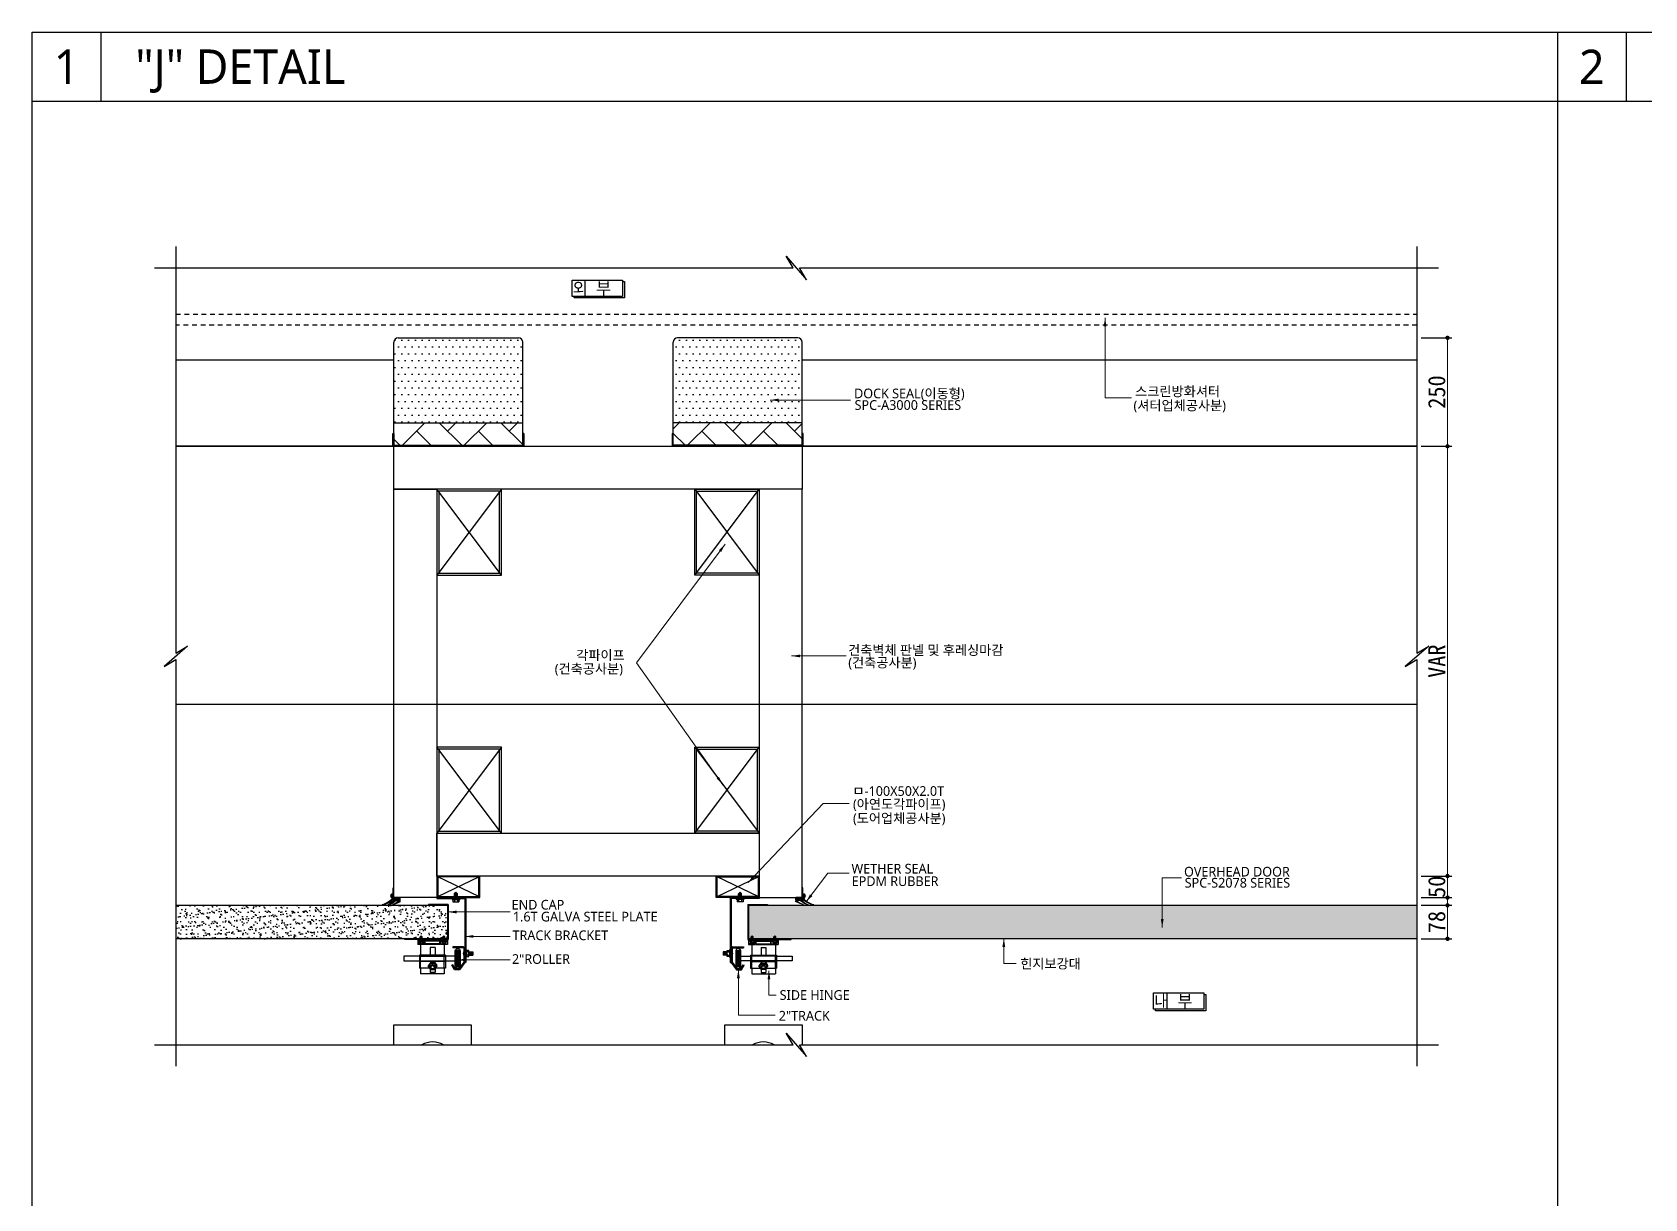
# Model space of a CAD drawing. Header units: millimetres. Extents: x 909 to 159266, y 137 to 21462.
# Drawn here: x 143000 to 146753, y 3026 to 5740 of the extents above; entities that cross this region are included whole.
import ezdxf
from ezdxf.enums import TextEntityAlignment as Align

# ---------------------------------------------------------------- set-up
doc = ezdxf.new("R2010")
doc.units = ezdxf.units.MM
doc.header["$LTSCALE"] = 50
doc.header["$MEASUREMENT"] = 0
for name, pattern in [('CEN', [62, 60, -1, 0, -1]), ('HIDDEN', [2, 1, -1]), ('지하2층 평면도 정화조변경안$0$HID', [2, 1.1, -0.9])]:
    doc.linetypes.add(name, pattern=pattern)
doc.layers.get('Defpoints').update_dxf_attribs({"color": 181})
for name, color, linetype in [('1212', 7, 'Continuous'), ('252', 252, 'Continuous'), ('3', 3, 'Continuous'), ('c-토목', 7, 'Continuous'), ('DIM', 7, 'Continuous'), ('HFC-23-파이프', 3, 'Continuous'), ('OHD Frame', 2, 'Continuous'), ('OHD Panel', 5, 'Continuous'), ('TEX', 4, 'Continuous'), ('TEXT4', 4, 'Continuous'), ('xr-plan$0$A-PLAN-HEIGHT', 253, 'Continuous'), ('지하2층 평면도 정화조변경안$0$A-FLOR-GW', 6, 'Continuous'), ('지하2층 평면도 정화조변경안$0$A-FLOR-STUD', 9, 'Continuous'), ('지하2층 평면도 정화조변경안$0$A-ST-AXIS-CEN', 252, 'CEN'), ('지하2층 평면도 정화조변경안$0$A-볼라드', 8, 'Continuous'), ('지하2층 평면도 정화조변경안$0$방화셔터', 11, 'Continuous')]:
    doc.layers.add(name, color=color, linetype=linetype)
doc.layers.add('건축120130$0$TEX', color=3, linetype='Continuous', lineweight=15)
doc.styles.add('2020음성 1차', font='나눔고딕Bold.ttf')
doc.styles.get("Standard").update_dxf_attribs({"font": 'NanumGothicBold.ttf'})
doc.styles.add('돋움체', font='')
doc.styles.add('울릉도M', font='NanumGothic.ttf')
doc.styles.get('돋움체').set_extended_font_data('DotumChe')
doc.dimstyles.new('ISO-25', dxfattribs={"dimtxt": 2.5, "dimasz": 2.5, "dimexe": 1.25, "dimexo": 0.625, "dimtad": 1, "dimtxsty": 'Standard', "dimcen": 2.5, "dimadec": 0, "dimazin": 0, "dimtfac": 1, "dimtmove": 0, "dimatfit": 3, "dimfxl": 1, "dimarcsym": 0})
doc.dimstyles.new('류재성$0', dxfattribs={"dimscale": 50, "dimtxt": 3, "dimasz": 1.5, "dimexe": 0, "dimexo": 2, "dimgap": 1, "dimtad": 1, "dimdec": 0, "dimdsep": 46, "dimlunit": 6, "dimtxsty": '2020음성 1차', "dimblk1": 'DOT', "dimblk2": 'DOT', "dimsah": 1, "dimcen": 0.09, "dimclrt": 4, "dimadec": 0, "dimazin": 0, "dimtfac": 1, "dimtdec": 4, "dimtofl": 0, "dimtmove": 0, "dimatfit": 3, "dimldrblk": 'DOT', "dimfxl": 1, "dimtolj": 1, "dimtzin": 0, "dimarcsym": 0})
pattern_1 = [(37.5, (484106.76, 367321.144), (-0.6299336, 19.2682377), [0, -15.2, 0, -17, 0, -16.25]), (7.5, (484106.76, 367321.144), (17.697767, 28.2214607), [0, -8.2, 0, -13.7, 0, -5.25]), (327.5, (484094.46, 367321.144), (31.1414186, 0.05659054), [0, -5, 0, -18, 0, -23.5]), (317.5, (484094.46, 367321.144), (30.061266, 8.7767556), [0, -2.5, 0, -11.8, 0, -13.5])]

# ---------------------------------------------------------------- blocks, each defined once
blk = doc.blocks.new('지하2층 평면도 정화조변경안$0$각-150X200')
at = {"layer": '지하2층 평면도 정화조변경안$0$A-FLOR-STUD'}
for p, q in [((75, 100), (-75, -100)), ((75, -100), (-75, 100))]:
    blk.add_line(p, q, dxfattribs=at)
for points in [[(75, 100), (-75, 100), (-75, -100), (75, -100)], [(70.5, 95.5), (-70.5, 95.5), (-70.5, -95.5), (70.5, -95.5)]]:
    blk.add_lwpolyline(points, close=True, dxfattribs=at)
blk = doc.blocks.new('2TRACK')
at = {"color": 2}
for p, q in [((-35.9, 54.2), (-35.9, 21)), ((-33.6, 54.2), (-33.6, 21.7)), ((-33.1, 57), (-7.9, 57)), ((-33.1, 54.7), (-7.9, 54.7)), ((-7.9, 57), (-7.9, 54.7)), ((-35.9, 21), (-23.7, 3.5)), ((-33.6, 21.7), (-22.5, 5.8)), ((-23.7, 3.5), (-12.1, 3.5)), ((-22.5, 5.8), (-13.5, 5.8)), ((-13.5, 5.8), (-8.3, 15.5)), ((-12.1, 3.5), (-6.3, 14.4)), ((-8.3, 15.5), (-6.3, 14.4))]:
    blk.add_line(p, q, dxfattribs=at)
for radius in [2.8, 0.5]:
    blk.add_arc((-33.1, 54.2), radius, 90, 180, dxfattribs=at)
blk = doc.blocks.new('78t angle')
at = {"color": 2}
for p, q in [((-45.3, 37.5), (-45.3, 35.2)), ((-45.3, 37.5), (18.9, 37.5)), ((-45.3, 35.2), (18.9, 35.2)), ((19.4, 34.7), (19.4, -113.5)), ((21.7, 34.7), (21.7, -113.5)), ((21.7, -113.5), (19.4, -113.5))]:
    blk.add_line(p, q, dxfattribs=at)
for radius in [2.8, 0.5]:
    blk.add_arc((18.9, 34.7), radius, 0, 90, dxfattribs=at)
blk = doc.blocks.new('프레임100X50X2.3T')
at = {"color": 1}
for p, q in [((105125.2, -46858.7), (105170.6, -46763.3)), ((105125.2, -46763.3), (105170.6, -46858.7))]:
    blk.add_line(p, q, dxfattribs=at)
at = {"layer": 'OHD Frame'}
for points in [[(105172.9, -46761), (105172.9, -46861), (105122.9, -46861), (105122.9, -46761)], [(105170.6, -46763.3), (105170.6, -46858.7), (105125.2, -46858.7), (105125.2, -46763.3)]]:
    blk.add_lwpolyline(points, close=True, dxfattribs=at)
blk = doc.blocks.new('_Dot')
at = {"layer": 'DIM', "color": 0, "lineweight": -2}
blk.add_line((-0.5, 0), (-1, 0), dxfattribs=at)
at = {"layer": 'DIM', "color": 0, "const_width": 0.5}
blk.add_lwpolyline([(-0.25, 0, 1), (0.25, 0, 1)], format="xyb", close=True, dxfattribs=at)
blk = doc.blocks.new('*D5568')
at = {"layer": '252', "color": 0, "lineweight": -2}
for p, q in [((146233.1, 3708.8), (146304.3, 3708.8)), ((146233.1, 3630.8), (146304.3, 3630.8))]:
    blk.add_line(p, q, dxfattribs=at)
at = {"layer": '252', "color": 0, "lineweight": 0}
blk.add_line((146294.3, 3640.8), (146294.3, 3698.8), dxfattribs=at)
at = {"layer": 'Defpoints', "color": 0}
for p in [(146223.1, 3708.8), (146294.3, 3708.8), (146223.1, 3630.8)]:
    blk.add_point(p, dxfattribs=at)
at = {"layer": '252', "color": 0, "linetype": 'ByBlock', "lineweight": 0, "xscale": 10, "yscale": 10, "zscale": 10}
for p, rotation in [((146294.3, 3708.8), 90), ((146294.3, 3630.8), 270)]:
    blk.add_blockref('_Dot', p, dxfattribs=dict(at, rotation=rotation))
at = {"layer": '252', "color": 4, "insert": (146269.3, 3669.8), "char_height": 40, "attachment_point": 5, "rotation": 90, "style": '돋움체'}
blk.add_mtext('\\A1;78', dxfattribs=at)
blk = doc.blocks.new('*D5569')
at = {"layer": '252', "color": 0, "lineweight": 0}
for p, q in [((146294.3, 3786.8), (146294.3, 3796.8)), ((146294.3, 3726.8), (146294.3, 3776.8)), ((146294.3, 3716.8), (146294.3, 3706.8))]:
    blk.add_line(p, q, dxfattribs=at)
at = {"layer": '252', "color": 0, "lineweight": -2}
for p, q in [((146233.1, 3776.8), (146304.3, 3776.8)), ((146233.1, 3726.8), (146304.3, 3726.8))]:
    blk.add_line(p, q, dxfattribs=at)
at = {"layer": 'Defpoints', "color": 0}
for p in [(146223.1, 3776.8), (146294.3, 3776.8), (146223.1, 3726.8)]:
    blk.add_point(p, dxfattribs=at)
at = {"layer": '252', "color": 0, "linetype": 'ByBlock', "lineweight": 0, "xscale": 10, "yscale": 10, "zscale": 10}
for p, rotation in [((146294.3, 3776.8), 270), ((146294.3, 3726.8), 90)]:
    blk.add_blockref('_Dot', p, dxfattribs=dict(at, rotation=rotation))
at = {"layer": '252', "color": 4, "insert": (146269.3, 3751.8), "char_height": 40, "attachment_point": 5, "rotation": 90, "style": '돋움체'}
blk.add_mtext('\\A1;50', dxfattribs=at)
blk = doc.blocks.new('*D5570')
at = {"layer": '252', "color": 0, "lineweight": -2}
for p, q in [((146233.1, 4776.8), (146304.3, 4776.8)), ((146233.1, 3776.8), (146304.3, 3776.8))]:
    blk.add_line(p, q, dxfattribs=at)
at = {"layer": '252', "color": 0, "lineweight": 0}
blk.add_line((146294.3, 3786.8), (146294.3, 4766.8), dxfattribs=at)
at = {"layer": 'Defpoints', "color": 0}
for p in [(146223.1, 4776.8), (146294.3, 4776.8), (146223.1, 3776.8)]:
    blk.add_point(p, dxfattribs=at)
at = {"layer": '252', "color": 0, "linetype": 'ByBlock', "lineweight": 0, "xscale": 10, "yscale": 10, "zscale": 10}
for p, rotation in [((146294.3, 4776.8), 90), ((146294.3, 3776.8), 270)]:
    blk.add_blockref('_Dot', p, dxfattribs=dict(at, rotation=rotation))
at = {"layer": '252', "color": 4, "insert": (146269.3, 4276.8), "char_height": 40, "attachment_point": 5, "rotation": 90, "style": '돋움체'}
blk.add_mtext('\\A1;VAR', dxfattribs=at)
blk = doc.blocks.new('*D5571')
at = {"layer": '252', "color": 0, "lineweight": -2}
for p, q in [((146233.1, 5029.1), (146304.3, 5029.1)), ((146233.1, 4776.8), (146304.3, 4776.8))]:
    blk.add_line(p, q, dxfattribs=at)
at = {"layer": '252', "color": 0, "lineweight": 0}
blk.add_line((146294.3, 4786.8), (146294.3, 5019.1), dxfattribs=at)
at = {"layer": 'Defpoints', "color": 0}
for p in [(146223.1, 5029.1), (146294.3, 5029.1), (146223.1, 4776.8)]:
    blk.add_point(p, dxfattribs=at)
at = {"layer": '252', "color": 0, "linetype": 'ByBlock', "lineweight": 0, "xscale": 10, "yscale": 10, "zscale": 10}
for p, rotation in [((146294.3, 5029.1), 90), ((146294.3, 4776.8), 270)]:
    blk.add_blockref('_Dot', p, dxfattribs=dict(at, rotation=rotation))
at = {"layer": '252', "color": 4, "insert": (146269.3, 4903), "char_height": 40, "attachment_point": 5, "rotation": 90, "style": '돋움체'}
blk.add_mtext('\\A1;250', dxfattribs=at)

msp = doc.modelspace()

# ---------------------------------------------------------------- hatches: boundary and pattern name
at = {"transparency": 33554687}
h = msp.add_hatch(dxfattribs=at)
h.set_pattern_fill('DOTS', color=3, scale=10, angle=360)
h.set_pattern_definition([(2e-15, (98275.073, -52015.026), (7.9375, 15.875), [0, -15.875])])
h.paths.add_polyline_path([(143841.9, 4831.4), (143841.9, 5019.1, -0.414214), (143851.9, 5029.1), (144131.9, 5029.1, -0.414214), (144141.9, 5019.1), (144141.9, 4831.4)])
h = msp.add_hatch(dxfattribs=at)
h.set_pattern_fill('DOTS', color=3, scale=10, angle=360)
h.set_pattern_definition([(2e-15, (101525.073, -52015.026), (7.9375, 15.875), [0, -15.875])])
h.paths.add_polyline_path([(144791.9, 4831.4), (144791.9, 5019.1, 0.414214), (144781.9, 5029.1), (144501.9, 5029.1, 0.414214), (144491.9, 5019.1), (144491.9, 4831.4)])
h = msp.add_hatch(dxfattribs=at)
h.set_pattern_fill('AR-HBONE', color=3, scale=0.5, angle=360)
h.set_pattern_definition([(45, (98275.073, -52015.026), (2e-14, 71.84205), [152.4, -50.8]), (135, (98310.994, -51979.105), (2e-14, 71.84205), [152.4, -50.8])])
h.paths.add_polyline_path([(144141.9, 4831.4), (144141.9, 4779.1), (143841.9, 4779.1), (143841.9, 4806.8), (143841.9, 4831.4)])
h = msp.add_hatch(dxfattribs=at)
h.set_pattern_fill('AR-HBONE', color=3, scale=0.5, angle=360)
h.set_pattern_definition([(45, (101525.073, -52015.026), (2e-14, 71.84205), [152.4, -50.8]), (135, (101560.994, -51979.105), (2e-14, 71.84205), [152.4, -50.8])])
h.paths.add_polyline_path([(144491.9, 4831.4), (144491.9, 4779.1), (144791.9, 4779.1), (144791.9, 4806.8), (144791.9, 4831.4)])
h = msp.add_hatch(color=252)
h.dxf.hatch_style = 1
h.paths.add_polyline_path([(143334.2, 3633.8), (143334.2, 3630.8), (143966.9, 3630.8), (143966.9, 3633.8)])
h = msp.add_hatch(color=252)
h.dxf.hatch_style = 1
h.paths.add_polyline_path([(146223.1, 3630.8), (146223.1, 3633.8), (144666.9, 3633.8), (144666.9, 3630.8)])
at = {"layer": 'c-토목'}
h = msp.add_hatch(dxfattribs=at)
h.set_pattern_fill('AR-SAND', color=256, scale=10)
h.set_pattern_definition(pattern_1)
h.paths.add_polyline_path([(143334.2, 3708.8), (143334.2, 3630.8), (143902.8, 3630.8), (143902.8, 3635.4), (143905.3, 3637.9), (143907.7, 3635.4), (143907.7, 3630.8), (143955.5, 3630.8), (143955.5, 3635.4), (143958, 3637.9), (143960.4, 3635.4), (143960.4, 3630.8), (143966.9, 3630.8), (143966.9, 3708.8)])
h = msp.add_hatch(dxfattribs=at)
h.set_pattern_fill('AR-SAND', color=256, scale=10)
h.set_pattern_definition(pattern_1)
h.paths.add_polyline_path([(146223.1, 3630.8), (146223.1, 3708.8), (144666.9, 3708.8), (144666.9, 3630.8), (144673.4, 3630.8), (144673.4, 3635.4), (144675.8, 3637.9), (144678.3, 3635.4), (144678.3, 3630.8), (144726.1, 3630.8), (144726.1, 3635.4), (144728.5, 3637.9), (144731, 3635.4), (144731, 3630.8)])
at = {"layer": 'HFC-23-파이프'}
h = msp.add_hatch(color=7, dxfattribs=at)
h.dxf.hatch_style = 1
h.paths.add_polyline_path([(143845.8, 3722.4), (143841.9, 3722.4), (143841.9, 3724.3), (143854.9, 3724.3), (143854.9, 3722.4), (143851, 3722.4), (143851, 3720.8), (143854.2, 3720.8), (143855.5, 3720.6), (143857.5, 3717.8), (143846.6, 3712.8), (143839.1, 3711), (143846.2, 3713.7), (143854.1, 3718.1), (143851.8, 3719), (143847.6, 3719.8), (143844, 3718), (143835.9, 3713), (143829.2, 3709.8), (143827.9, 3709.6), (143827.8, 3709.6), (143833.9, 3713), (143841.2, 3718.7), (143841.2, 3720.8), (143845.8, 3720.8)])
h.paths.add_polyline_path([(143838.2, 3725.9, 0.154527), (143838.1, 3726.5), (143837.3, 3729, 0.170014), (143836.9, 3729.5, -1.840759), (143839.9, 3730.9), (143840, 3727.3), (143838.7, 3720.6), (143830.1, 3715), (143819.6, 3710.5), (143814.5, 3709.6), (143817.5, 3710.6), (143828.2, 3716), (143837.1, 3722.4)])
h = msp.add_hatch(color=7, dxfattribs=at)
h.dxf.hatch_style = 1
h.paths.add_polyline_path([(144788, 3722.4), (144791.9, 3722.4), (144791.9, 3724.3), (144778.9, 3724.3), (144778.9, 3722.4), (144782.8, 3722.4), (144782.8, 3720.8), (144779.6, 3720.8), (144778.3, 3720.6), (144776.3, 3717.8), (144787.2, 3712.8), (144794.7, 3711), (144787.6, 3713.7), (144779.7, 3718.1), (144782, 3719), (144786.2, 3719.8), (144789.8, 3718), (144797.9, 3713), (144804.6, 3709.8), (144805.9, 3709.6), (144806, 3709.6), (144799.9, 3713), (144792.6, 3718.7), (144792.6, 3720.8), (144788, 3720.8)])
h.paths.add_polyline_path([(144795.7, 3725.9, -0.154527), (144795.7, 3726.5), (144796.5, 3729, -0.170014), (144796.9, 3729.5, 1.840759), (144793.9, 3730.9), (144793.8, 3727.3), (144795.1, 3720.6), (144803.7, 3715), (144814.2, 3710.5), (144819.3, 3709.6), (144816.3, 3710.6), (144805.6, 3716), (144796.7, 3722.4)])

# ---------------------------------------------------------------- linework, layer by layer
for p, q in [((143160, 5740), (143160, 5580)), ((146550, 5740), (146550, 200)), ((146710, 5740), (146710, 5580)), ((143000, 5580), (150100, 5580)), ((143835.9, 3726.6), (143835.9, 3727.3)), ((143838.2, 3725.9), (143837.1, 3722.4)), ((143837.3, 3729), (143838.1, 3726.5)), ((143837.4, 3726.6), (143837.4, 3728.2)), ((143840.4, 3736.1), (143840.4, 3749.1)), ((143840.4, 3721.3), (143840.4, 3731.3)), ((143840.9, 3720.8), (143844.7, 3720.8)), ((143841.9, 3727.3), (143841.9, 3749.1)), ((143841.9, 3722.3), (143841.9, 3725.3)), ((143841.9, 3725.3), (143854.9, 3725.3)), ((143841.9, 3722.4), (143841.9, 3724.3)), ((143841.9, 3724.3), (143854.9, 3724.3)), ((143845.8, 3722.4), (143841.9, 3722.4)), ((143841.9, 3722.3), (143844.7, 3722.3)), ((143842.4, 3726.8), (143855.9, 3726.8)), ((143845.8, 3720.8), (143845.8, 3722.4)), ((143854.9, 3722.4), (143851, 3722.4)), ((143851, 3722.4), (143851, 3720.8)), ((143851, 3720.8), (143854.2, 3720.8)), ((143852.2, 3722.3), (143854.9, 3722.3)), ((143852.2, 3720.8), (143855.9, 3720.8)), ((143854.9, 3722.3), (143854.9, 3725.3)), ((143854.9, 3724.3), (143854.9, 3722.4)), ((143856.4, 3721.3), (143856.4, 3726.3)), ((144777.4, 3721.3), (144777.4, 3726.3)), ((144791.4, 3726.8), (144777.9, 3726.8)), ((144781.7, 3720.8), (144777.9, 3720.8)), ((144778.9, 3722.3), (144778.9, 3725.3)), ((144791.9, 3725.3), (144778.9, 3725.3)), ((144791.9, 3724.3), (144778.9, 3724.3)), ((144778.9, 3724.3), (144778.9, 3722.4)), ((144778.9, 3722.4), (144782.8, 3722.4)), ((144781.7, 3722.3), (144778.9, 3722.3)), ((144782.8, 3720.8), (144779.6, 3720.8)), ((144782.8, 3722.4), (144782.8, 3720.8)), ((144788, 3720.8), (144788, 3722.4)), ((144788, 3722.4), (144791.9, 3722.4)), ((144791.9, 3722.3), (144789.2, 3722.3)), ((144792.9, 3720.8), (144789.2, 3720.8)), ((144791.9, 3727.3), (144791.9, 3749.1)), ((144791.9, 3722.3), (144791.9, 3725.3)), ((144791.9, 3722.4), (144791.9, 3724.3)), ((144793.4, 3736.1), (144793.4, 3749.1)), ((144793.4, 3721.3), (144793.4, 3731.3)), ((144796.5, 3729), (144795.7, 3726.5)), ((144795.7, 3725.9), (144796.7, 3722.4)), ((144796.4, 3726.6), (144796.4, 3728.2)), ((144797.9, 3726.6), (144797.9, 3727.3))]:
    msp.add_line(p, q)
at = {"color": 2}
for p, q in [((143922, 3710.4), (143922, 3708.8)), ((143922, 3708.8), (143966.9, 3708.8)), ((143966.9, 3708.8), (143966.9, 3630.8)), ((143968.5, 3710.4), (143968.5, 3629.2)), ((144665.3, 3710.4), (144665.3, 3629.2)), ((144666.9, 3708.8), (144666.9, 3630.8)), ((144711.8, 3708.8), (144666.9, 3708.8)), ((144711.8, 3710.4), (144711.8, 3708.8)), ((143867.2, 3630.8), (143966.9, 3630.8)), ((144766.6, 3630.8), (144666.9, 3630.8))]:
    msp.add_line(p, q, dxfattribs=at)
at = {"color": 4}
for p, q in [((143897.2, 3629.2), (143897.2, 3617.7)), ((143966.5, 3627), (143897.2, 3627)), ((143913.7, 3617.7), (143897.2, 3617.7)), ((143904, 3617.7), (143904, 3592.5)), ((143913.7, 3617.7), (143913.7, 3627)), ((143914.8, 3625.4), (143913.7, 3625.4)), ((143914.8, 3619.3), (143913.7, 3619.3)), ((143914.8, 3617.7), (143914.8, 3627)), ((143948.8, 3617.7), (143914.8, 3617.7)), ((143937.5, 3610.5), (143926.5, 3610.5)), ((143948.8, 3617.7), (143948.8, 3627)), ((143950, 3625.4), (143948.8, 3625.4)), ((143950, 3619.3), (143948.8, 3619.3)), ((143950, 3617.7), (143950, 3627)), ((143966.5, 3617.7), (143950, 3617.7)), ((143959, 3617.7), (143959, 3592.5)), ((143966.5, 3629.2), (143966.5, 3617.7)), ((144667.3, 3629.2), (144667.3, 3617.7)), ((144667.3, 3627), (144736.6, 3627)), ((144667.3, 3617.7), (144683.8, 3617.7)), ((144674.9, 3617.7), (144674.9, 3592.5)), ((144683.8, 3617.7), (144683.8, 3627)), ((144683.8, 3625.4), (144685, 3625.4)), ((144683.8, 3619.3), (144685, 3619.3)), ((144685, 3617.7), (144685, 3627)), ((144685, 3617.7), (144719, 3617.7)), ((144696.3, 3610.5), (144707.3, 3610.5)), ((144719, 3617.7), (144719, 3627)), ((144719, 3625.4), (144720.1, 3625.4)), ((144719, 3619.3), (144720.1, 3619.3)), ((144720.1, 3617.7), (144720.1, 3627)), ((144720.1, 3617.7), (144736.6, 3617.7)), ((144729.9, 3617.7), (144729.9, 3592.5)), ((144736.6, 3629.2), (144736.6, 3617.7)), ((143901.6, 3592.5), (143901.6, 3578)), ((143962.1, 3592.5), (143962.1, 3578)), ((144671.7, 3592.5), (144671.7, 3578)), ((144732.2, 3592.5), (144732.2, 3578)), ((143904, 3562.5), (143904, 3549.2)), ((143959, 3549.2), (143904, 3549.2)), ((143959, 3562.5), (143959, 3549.2)), ((144674.9, 3562.5), (144674.9, 3549.2)), ((144674.9, 3549.2), (144729.9, 3549.2)), ((144729.9, 3562.5), (144729.9, 3549.2))]:
    msp.add_line(p, q, dxfattribs=at)
at = {"color": 1, "linetype": 'HIDDEN', "ltscale": 3}
for p, q in [((143901.6, 3590.7), (143962.1, 3590.7)), ((143901.6, 3579.7), (143962.1, 3579.7)), ((144732.2, 3590.7), (144671.7, 3590.7)), ((144732.2, 3579.7), (144671.7, 3579.7))]:
    msp.add_line(p, q, dxfattribs=at)
at = {"color": 8, "linetype": 'HIDDEN', "ltscale": 3}
for p, q in [((143904, 3562.5), (143904, 3592.5)), ((143959, 3562.5), (143959, 3592.5)), ((144674.9, 3562.5), (144674.9, 3592.5)), ((144729.9, 3562.5), (144729.9, 3592.5))]:
    msp.add_line(p, q, dxfattribs=at)
at = {"color": 2}
for points in [[(143284.2, 5191.8), (144771, 5191.8), (144754.8, 5219.3), (144802.5, 5164.3), (144786.3, 5191.8), (146273.1, 5191.8)], [(143334.2, 5241.8), (143334.2, 4295.6), (143361.7, 4311.8), (143306.7, 4264.1), (143334.2, 4280.3), (143334.2, 3334.1)], [(146223.1, 5241.8), (146223.1, 4295.6), (146250.6, 4311.8), (146195.6, 4264.1), (146223.1, 4280.3), (146223.1, 3334.1)], [(143284.2, 3384.1), (144771, 3384.1), (144754.8, 3411.6), (144802.5, 3356.6), (144786.3, 3384.1), (146273.1, 3384.1)]]:
    msp.add_lwpolyline(points, dxfattribs=at)
for points in [[(144256.5, 5163.3), (144374, 5163.3), (144374, 5125.4), (144256.5, 5125.4)], [(145609.9, 3505), (145727.4, 3505), (145727.4, 3467), (145609.9, 3467)]]:
    msp.add_lwpolyline(points, close=True)
for points in [[(144374, 5159.8), (144378.7, 5159.8), (144378.7, 5121.9), (144261.2, 5121.9), (144261.2, 5125.4)], [(143837.1, 3722.4), (143828.2, 3716), (143817.5, 3710.6), (143814.5, 3709.6), (143819.6, 3710.5), (143830.1, 3715), (143838.7, 3720.6), (143840, 3727.3), (143839.9, 3730.9)], [(143845.8, 3720.8), (143841.2, 3720.8), (143841.2, 3718.7), (143833.9, 3713), (143827.8, 3709.6), (143829.2, 3709.8), (143835.9, 3713), (143844, 3718), (143847.6, 3719.8), (143851.8, 3719), (143854.1, 3718.1), (143846.2, 3713.7), (143839.1, 3711), (143846.6, 3712.8), (143857.5, 3717.8), (143855.5, 3720.6), (143854.2, 3720.8)], [(144788, 3720.8), (144792.6, 3720.8), (144792.6, 3718.7), (144799.9, 3713), (144806, 3709.6), (144804.6, 3709.8), (144797.9, 3713), (144789.8, 3718), (144786.2, 3719.8), (144782, 3719), (144779.7, 3718.1), (144787.6, 3713.7), (144794.7, 3711), (144787.2, 3712.8), (144776.3, 3717.8), (144778.3, 3720.6), (144779.6, 3720.8)], [(144796.7, 3722.4), (144805.6, 3716), (144816.3, 3710.6), (144819.3, 3709.6), (144814.2, 3710.5), (144803.7, 3715), (144795.1, 3720.6), (144793.8, 3727.3), (144793.9, 3730.9)], [(145727.4, 3501.5), (145732.1, 3501.5), (145732.1, 3463.5), (145614.6, 3463.5), (145614.6, 3467)]]:
    msp.add_lwpolyline(points)
at = {"color": 3}
for points in [[(143984.8, 3567.5), (143984.8, 3603, -0.414214), (143990.3, 3608.5), (143990.3, 3608.5, -0.414214), (143995.8, 3603), (143995.8, 3567.5, -0.414214), (143990.3, 3562), (143990.3, 3562, -0.414214)], [(144649, 3567.5), (144649, 3603, 0.414214), (144643.5, 3608.5), (144643.5, 3608.5, 0.414214), (144638, 3603), (144638, 3567.5, 0.414214), (144643.5, 3562), (144643.5, 3562, 0.414214)]]:
    msp.add_lwpolyline(points, format="xyb", close=True, dxfattribs=at)
for points in [[(143901.6, 3590.7), (143864.8, 3590.7), (143864.8, 3579.7), (143901.6, 3579.7)], [(143984.8, 3590.7), (143962.1, 3590.7)], [(143962.1, 3579.7), (143984.8, 3579.7)], [(144649, 3590.7), (144671.7, 3590.7)], [(144671.7, 3579.7), (144649, 3579.7)], [(144732.2, 3590.7), (144769, 3590.7), (144769, 3579.7), (144732.2, 3579.7)]]:
    msp.add_lwpolyline(points, dxfattribs=at)
for centre, radius, start, end in [((143837.9, 3731.3), 4, 72.5424, 233.1301), ((143837.9, 3731.3), 2.5, 0, 244.6231), ((143834.9, 3727.3), 1, 0, 53.1301), ((143837.9, 3731.2), 2, 351.8493, 237.7965), ((143836.7, 3726.6), 0.75, 180, 0), ((143836.4, 3728.2), 1, 0, 64.6231), ((143836.3, 3728.7), 1, 19.2012, 57.7965), ((143837.2, 3726.2), 1, 344.0643, 19.2012), ((143839.4, 3736.1), 1, 252.5424, 0), ((143841.2, 3749.1), 0.75, 0, 180), ((143840.9, 3721.3), 0.5, 180, 270), ((143842.4, 3727.3), 0.5, 180, 270), ((143844.7, 3721.6), 0.75, 270, 90), ((143852.2, 3721.6), 0.75, 90, 270), ((143855.9, 3726.3), 0.5, 0, 90), ((143855.9, 3721.3), 0.5, 270, 0), ((144777.9, 3726.3), 0.5, 90, 180), ((144777.9, 3721.3), 0.5, 180, 270), ((144781.7, 3721.6), 0.75, 270, 90), ((144789.2, 3721.6), 0.75, 90, 270), ((144791.4, 3727.3), 0.5, 270, 0), ((144792.7, 3749.1), 0.75, 0, 180), ((144792.9, 3721.3), 0.5, 270, 0), ((144794.4, 3736.1), 1, 180, 287.4576), ((144795.9, 3731.3), 2.5, 295.3769, 180), ((144795.9, 3731.2), 2, 302.2035, 188.1507), ((144795.9, 3731.3), 4, 306.8699, 107.4576), ((144796.6, 3726.2), 1, 160.7988, 195.9357), ((144797.4, 3728.2), 1, 115.3769, 180), ((144797.2, 3726.6), 0.75, 180, 0), ((144797.5, 3728.7), 1, 122.2035, 160.7988), ((144798.9, 3727.3), 1, 126.8699, 180)]:
    msp.add_arc(centre, radius, start, end)
at = {"layer": '1212', "color": 3}
for p, q in [((143977.1, 3724.5), (143977.1, 3722.1)), ((143977.1, 3722.1), (143995.1, 3722.1)), ((143979, 3722.1), (143979, 3716.6)), ((143979, 3716.6), (143993.2, 3716.6)), ((143982.6, 3735.7), (143986.1, 3739.3)), ((143982.6, 3729.1), (143982.6, 3735.7)), ((143986.1, 3729.1), (143982.6, 3732.9)), ((143983.1, 3729.1), (143982.6, 3729.7)), ((143982.7, 3722.1), (143982.7, 3716.6)), ((143989.1, 3729.1), (143982.8, 3735.9)), ((143989.6, 3731.7), (143984.3, 3737.5)), ((143989.7, 3735.7), (143986.1, 3739.3)), ((143989.5, 3722.1), (143989.5, 3716.6)), ((143989.7, 3729.1), (143989.7, 3735.7)), ((143993.2, 3722.1), (143993.2, 3716.6)), ((143995.1, 3724.5), (143995.1, 3722.1)), ((144638.7, 3724.5), (144638.7, 3722.1)), ((144656.7, 3722.1), (144638.7, 3722.1)), ((144640.6, 3722.1), (144640.6, 3716.6)), ((144654.8, 3716.6), (144640.6, 3716.6)), ((144644.1, 3735.7), (144647.7, 3739.3)), ((144644.1, 3729.1), (144644.1, 3735.7)), ((144644.2, 3731.7), (144649.5, 3737.5)), ((144644.3, 3722.1), (144644.3, 3716.6)), ((144644.8, 3729.1), (144651, 3735.9)), ((144651.2, 3735.7), (144647.7, 3739.3)), ((144647.7, 3729.1), (144651.2, 3732.9)), ((144650.7, 3729.1), (144651.2, 3729.7)), ((144651.1, 3722.1), (144651.1, 3716.6)), ((144651.2, 3729.1), (144651.2, 3735.7)), ((144654.8, 3722.1), (144654.8, 3716.6)), ((144656.7, 3724.5), (144656.7, 3722.1)), ((143899, 3627), (143899, 3625.4)), ((143899, 3625.4), (143911.5, 3625.4)), ((143900.3, 3625.4), (143900.3, 3621.5)), ((143900.3, 3621.5), (143910.2, 3621.5)), ((143902.8, 3635.4), (143905.3, 3637.9)), ((143902.8, 3630.8), (143902.8, 3635.4)), ((143905.2, 3630.8), (143902.8, 3633.5)), ((143902.9, 3625.4), (143902.9, 3621.5)), ((143907.3, 3630.8), (143903, 3635.5)), ((143907.7, 3632.6), (143904, 3636.6)), ((143907.7, 3635.4), (143905.3, 3637.9)), ((143907.6, 3625.4), (143907.6, 3621.5)), ((143907.7, 3630.8), (143907.7, 3635.4)), ((143910.2, 3625.4), (143910.2, 3621.5)), ((143911.5, 3627), (143911.5, 3625.4)), ((143951.7, 3627), (143951.7, 3625.4)), ((143951.7, 3625.4), (143964.2, 3625.4)), ((143953, 3625.4), (143953, 3621.5)), ((143953, 3621.5), (143962.9, 3621.5)), ((143955.5, 3635.4), (143958, 3637.9)), ((143955.5, 3630.8), (143955.5, 3635.4)), ((143957.9, 3630.8), (143955.5, 3633.5)), ((143955.6, 3625.4), (143955.6, 3621.5)), ((143960, 3630.8), (143955.7, 3635.5)), ((143960.4, 3632.6), (143956.7, 3636.6)), ((143960.4, 3635.4), (143958, 3637.9)), ((143960.3, 3625.4), (143960.3, 3621.5)), ((143960.4, 3630.8), (143960.4, 3635.4)), ((143962.9, 3625.4), (143962.9, 3621.5)), ((143964.2, 3627), (143964.2, 3625.4)), ((144008.9, 3604.1), (144008.9, 3589.1)), ((144008.9, 3603.8), (144008.9, 3589.3)), ((144010.9, 3604.1), (144010.9, 3589.1)), ((144015.9, 3603.8), (144010.9, 3603.8)), ((144015.9, 3589.3), (144015.9, 3603.8)), ((144617.9, 3589.3), (144617.9, 3603.8)), ((144617.9, 3603.8), (144622.9, 3603.8)), ((144622.9, 3604.1), (144622.9, 3589.1)), ((144624.9, 3604.1), (144624.9, 3589.1)), ((144624.9, 3603.8), (144624.9, 3589.3)), ((144669.6, 3627), (144669.6, 3625.4)), ((144682.1, 3625.4), (144669.6, 3625.4)), ((144670.9, 3625.4), (144670.9, 3621.5)), ((144680.8, 3621.5), (144670.9, 3621.5)), ((144673.4, 3635.4), (144675.8, 3637.9)), ((144673.4, 3632.6), (144677.1, 3636.6)), ((144673.4, 3630.8), (144673.4, 3635.4)), ((144673.5, 3625.4), (144673.5, 3621.5)), ((144673.8, 3630.8), (144678.1, 3635.5)), ((144678.3, 3635.4), (144675.8, 3637.9)), ((144675.9, 3630.8), (144678.3, 3633.5)), ((144678.2, 3625.4), (144678.2, 3621.5)), ((144678.3, 3630.8), (144678.3, 3635.4)), ((144680.8, 3625.4), (144680.8, 3621.5)), ((144682.1, 3627), (144682.1, 3625.4)), ((144722.3, 3627), (144722.3, 3625.4)), ((144734.8, 3625.4), (144722.3, 3625.4)), ((144723.6, 3625.4), (144723.6, 3621.5)), ((144733.5, 3621.5), (144723.6, 3621.5)), ((144726.1, 3635.4), (144728.5, 3637.9)), ((144726.1, 3632.6), (144729.8, 3636.6)), ((144726.1, 3630.8), (144726.1, 3635.4)), ((144726.2, 3625.4), (144726.2, 3621.5)), ((144726.5, 3630.8), (144730.8, 3635.5)), ((144731, 3635.4), (144728.5, 3637.9)), ((144728.6, 3630.8), (144731, 3633.5)), ((144730.9, 3625.4), (144730.9, 3621.5)), ((144731, 3630.8), (144731, 3635.4)), ((144733.5, 3625.4), (144733.5, 3621.5)), ((144734.8, 3627), (144734.8, 3625.4)), ((143927.4, 3576.6), (143922, 3568.7)), ((143922, 3566.5), (143922, 3568.7)), ((143927.4, 3559.7), (143922, 3566.5)), ((143927.4, 3576.6), (143927.4, 3573.6)), ((143927.4, 3576.6), (143936.3, 3576.6)), ((143927.5, 3564.5), (143927.5, 3566.7)), ((143936.1, 3564.5), (143936.1, 3566.7)), ((143936.3, 3576.6), (143941.6, 3568.7)), ((143936.3, 3576.6), (143936.3, 3573.6)), ((143936.3, 3559.7), (143941.6, 3566.5)), ((143941.6, 3566.5), (143941.6, 3568.7)), ((144015.9, 3600.2), (144010.9, 3600.2)), ((144015.9, 3592.9), (144010.9, 3592.9)), ((144010.9, 3589.3), (144015.9, 3589.3)), ((144015.9, 3600.6), (144025.6, 3600.6)), ((144015.9, 3594.7), (144016.3, 3592.6)), ((144015.9, 3592.6), (144025.6, 3592.6)), ((144016.6, 3600.6), (144018, 3592.6)), ((144018.4, 3600.6), (144019.7, 3592.6)), ((144020.1, 3600.6), (144021.5, 3592.6)), ((144021.8, 3600.6), (144023.2, 3592.6)), ((144023.6, 3600.6), (144024.9, 3592.6)), ((144025.3, 3600.6), (144025.6, 3598.6)), ((144025.6, 3600.6), (144025.6, 3592.6)), ((144617.9, 3600.6), (144608.2, 3600.6)), ((144608.2, 3600.6), (144608.2, 3592.6)), ((144608.5, 3600.6), (144608.2, 3598.6)), ((144617.9, 3592.6), (144608.2, 3592.6)), ((144610.2, 3600.6), (144608.9, 3592.6)), ((144612, 3600.6), (144610.6, 3592.6)), ((144613.7, 3600.6), (144612.3, 3592.6)), ((144615.4, 3600.6), (144614.1, 3592.6)), ((144617.2, 3600.6), (144615.8, 3592.6)), ((144617.9, 3594.7), (144617.5, 3592.6)), ((144617.9, 3600.2), (144622.9, 3600.2)), ((144617.9, 3592.9), (144622.9, 3592.9)), ((144622.9, 3589.3), (144617.9, 3589.3)), ((144697.5, 3576.6), (144692.2, 3568.7)), ((144692.2, 3566.5), (144692.2, 3568.7)), ((144697.5, 3559.7), (144692.2, 3566.5)), ((144697.5, 3576.6), (144697.5, 3573.6)), ((144706.4, 3576.6), (144697.5, 3576.6)), ((144697.7, 3564.5), (144697.7, 3566.7)), ((144706.3, 3564.5), (144706.3, 3566.7)), ((144706.4, 3576.6), (144711.8, 3568.7)), ((144706.4, 3576.6), (144706.4, 3573.6)), ((144706.4, 3559.7), (144711.8, 3566.5)), ((144711.8, 3566.5), (144711.8, 3568.7)), ((143927.4, 3559.7), (143936.3, 3559.7)), ((144706.4, 3559.7), (144697.5, 3559.7))]:
    msp.add_line(p, q, dxfattribs=at)
at = {"layer": '1212', "color": 2}
for p, q in [((143968.5, 3710.4), (143922, 3710.4)), ((144665.3, 3710.4), (144711.8, 3710.4)), ((143867.2, 3629.2), (143867.2, 3630.8)), ((143968.5, 3629.2), (143867.2, 3629.2)), ((144665.3, 3629.2), (144766.6, 3629.2)), ((144766.6, 3629.2), (144766.6, 3630.8))]:
    msp.add_line(p, q, dxfattribs=at)
at = {"layer": '1212', "color": 4}
for p, q in [((143966.5, 3627), (143897.2, 3627)), ((143926.5, 3610.5), (143926.5, 3592.5)), ((143937.5, 3610.5), (143937.5, 3592.5)), ((144667.3, 3627), (144736.6, 3627)), ((144696.3, 3610.5), (144696.3, 3592.5)), ((144707.3, 3610.5), (144707.3, 3592.5)), ((143962.1, 3592.5), (143901.6, 3592.5)), ((143962.1, 3578), (143901.6, 3578)), ((143901.6, 3578), (143901.6, 3562.5)), ((143962.1, 3578), (143962.1, 3562.5)), ((144671.7, 3592.5), (144732.2, 3592.5)), ((144671.7, 3578), (144732.2, 3578)), ((144671.7, 3578), (144671.7, 3562.5)), ((144732.2, 3578), (144732.2, 3562.5)), ((143925.1, 3562.5), (143901.6, 3562.5)), ((143926.5, 3560.7), (143926.5, 3552.7)), ((143937.5, 3552.7), (143926.5, 3552.7)), ((143937.5, 3561.2), (143937.5, 3552.7)), ((143962.1, 3562.5), (143938.5, 3562.5)), ((144671.7, 3562.5), (144695.3, 3562.5)), ((144696.3, 3561.2), (144696.3, 3552.7)), ((144696.3, 3552.7), (144707.3, 3552.7)), ((144707.3, 3560.7), (144707.3, 3552.7)), ((144708.7, 3562.5), (144732.2, 3562.5))]:
    msp.add_line(p, q, dxfattribs=at)
at = {"layer": '1212', "linetype": 'HIDDEN', "ltscale": 10}
for p, q in [((143899, 3625.4), (143897.2, 3625.4)), ((143913.7, 3619.3), (143897.2, 3619.3)), ((143913.7, 3625.4), (143911.5, 3625.4)), ((143948.8, 3625.4), (143914.8, 3625.4)), ((143948.8, 3619.3), (143914.8, 3619.3)), ((143950, 3625.4), (143951.7, 3625.4)), ((143950, 3619.3), (143966.5, 3619.3)), ((143964.2, 3625.4), (143966.5, 3625.4)), ((144669.6, 3625.4), (144667.3, 3625.4)), ((144683.8, 3619.3), (144667.3, 3619.3)), ((144683.8, 3625.4), (144682.1, 3625.4)), ((144685, 3625.4), (144719, 3625.4)), ((144685, 3619.3), (144719, 3619.3)), ((144720.1, 3625.4), (144722.3, 3625.4)), ((144720.1, 3619.3), (144736.6, 3619.3)), ((144734.8, 3625.4), (144736.6, 3625.4))]:
    msp.add_line(p, q, dxfattribs=at)
at = {"layer": '1212'}
for p, q in [((143911.5, 3627), (143899, 3627)), ((143964.2, 3627), (143951.7, 3627)), ((144669.6, 3627), (144682.1, 3627)), ((144722.3, 3627), (144734.8, 3627))]:
    msp.add_line(p, q, dxfattribs=at)
at = {"layer": '1212', "color": 3}
for points in [[(144004.3, 3602.9), (144004.3, 3590.3)], [(144629.5, 3602.9), (144629.5, 3590.3)]]:
    msp.add_lwpolyline(points, dxfattribs=at)
for centre, radius, start, end in [((144009.9, 3604.1), 1, 90, 180), ((144009.9, 3604.1), 1, 0, 90), ((144623.9, 3604.1), 1, 90, 180), ((144623.9, 3604.1), 1, 0, 90), ((143890.8, 3596.2), 42.9, 316.5752, 328.3002), ((143931.8, 3599.5), 26.2, 260.2075, 279.7925), ((143972.8, 3596.2), 42.9, 211.6998, 223.4248), ((144023.6, 3596.6), 20.3, 161.9614, 198.0386), ((144009.9, 3589.1), 1, 180, 270), ((144009.9, 3589.1), 1, 270, 0), ((144623.9, 3589.1), 1, 180, 270), ((144623.9, 3589.1), 1, 270, 0), ((144610.2, 3596.6), 20.3, 341.9614, 18.0386), ((144661, 3596.2), 42.9, 316.5752, 328.3002), ((144702, 3599.5), 26.2, 260.2075, 279.7925), ((144743, 3596.2), 42.9, 211.6998, 223.4248)]:
    msp.add_arc(centre, radius, start, end, dxfattribs=at)
at = {"layer": '1212', "color": 3, "extrusion": (0, 0, -1)}
msp.add_ellipse((143931.8, 3566.7), major_axis=(-7.39, 0), ratio=0.851726, dxfattribs=at)
at = {"layer": '1212', "color": 3}
msp.add_ellipse((144702, 3566.7), major_axis=(7.39, 0), ratio=0.851726, dxfattribs=at)
for points, knots in [([(143927.5, 3566.7), (143927.5, 3567), (143927.6, 3567.4), (143927.9, 3568), (143928.1, 3568.4), (143928.7, 3569), (143929.2, 3569.3), (143930.1, 3569.7), (143930.7, 3569.8), (143931.8, 3570), (143932.4, 3569.9), (143933.5, 3569.7), (143934, 3569.5), (143934.9, 3569), (143935.2, 3568.7), (143935.8, 3568.1), (143935.9, 3567.8), (143936.1, 3567.2), (143936.1, 3567), (143936.1, 3566.7)], [6.283185, 6.283185, 6.283185, 6.283185, 6.643322, 6.643322, 7.003459, 7.003459, 7.363595, 7.363595, 7.723732, 7.723732, 8.083869, 8.083869, 8.444005, 8.444005, 8.804142, 8.804142, 9.164279, 9.164279, 9.424826, 9.424826, 9.424826, 9.424826]), ([(143927.5, 3564.5), (143927.5, 3564.9), (143927.6, 3565.2), (143927.9, 3565.8), (143928.1, 3566.2), (143928.7, 3566.8), (143929.2, 3567.1), (143930.1, 3567.5), (143930.7, 3567.7), (143931.8, 3567.8), (143932.4, 3567.8), (143933.5, 3567.5), (143934, 3567.4), (143934.9, 3566.9), (143935.2, 3566.5), (143935.8, 3565.9), (143935.9, 3565.6), (143936.1, 3564.9), (143936.2, 3564.6), (143936.1, 3564), (143936, 3563.6), (143935.6, 3563), (143935.3, 3562.7), (143934.6, 3562.1), (143934.1, 3561.8), (143933.1, 3561.5), (143932.6, 3561.4), (143931.4, 3561.3), (143930.8, 3561.4), (143929.8, 3561.7), (143929.3, 3561.9), (143928.5, 3562.5), (143928.2, 3562.8), (143927.8, 3563.5), (143927.6, 3563.8), (143927.5, 3564.3), (143927.5, 3564.4), (143927.5, 3564.5)], [0, 0, 0, 0, 0.360137, 0.360137, 0.720273, 0.720273, 1.08041, 1.08041, 1.440547, 1.440547, 1.800683, 1.800683, 2.16082, 2.16082, 2.520957, 2.520957, 2.881093, 2.881093, 3.24123, 3.24123, 3.601367, 3.601367, 3.961504, 3.961504, 4.32164, 4.32164, 4.681777, 4.681777, 5.041914, 5.041914, 5.40205, 5.40205, 5.762187, 5.762187, 6.122324, 6.122324, 6.283185, 6.283185, 6.283185, 6.283185]), ([(144706.3, 3564.5), (144706.3, 3564.9), (144706.2, 3565.2), (144705.9, 3565.8), (144705.7, 3566.2), (144705.1, 3566.8), (144704.6, 3567.1), (144703.7, 3567.5), (144703.1, 3567.7), (144702, 3567.8), (144701.4, 3567.8), (144700.3, 3567.5), (144699.8, 3567.4), (144698.9, 3566.9), (144698.6, 3566.5), (144698, 3565.9), (144697.9, 3565.6), (144697.7, 3564.9), (144697.6, 3564.6), (144697.7, 3564), (144697.8, 3563.6), (144698.2, 3563), (144698.5, 3562.7), (144699.2, 3562.1), (144699.7, 3561.8), (144700.7, 3561.5), (144701.2, 3561.4), (144702.4, 3561.3), (144703, 3561.4), (144704, 3561.7), (144704.5, 3561.9), (144705.3, 3562.5), (144705.6, 3562.8), (144706, 3563.5), (144706.2, 3563.8), (144706.3, 3564.3), (144706.3, 3564.4), (144706.3, 3564.5)], [0, 0, 0, 0, 0.360137, 0.360137, 0.720273, 0.720273, 1.08041, 1.08041, 1.440547, 1.440547, 1.800683, 1.800683, 2.16082, 2.16082, 2.520957, 2.520957, 2.881093, 2.881093, 3.24123, 3.24123, 3.601367, 3.601367, 3.961504, 3.961504, 4.32164, 4.32164, 4.681777, 4.681777, 5.041914, 5.041914, 5.40205, 5.40205, 5.762187, 5.762187, 6.122324, 6.122324, 6.283185, 6.283185, 6.283185, 6.283185]), ([(144706.3, 3566.7), (144706.3, 3567), (144706.2, 3567.4), (144705.9, 3568), (144705.7, 3568.4), (144705.1, 3569), (144704.6, 3569.3), (144703.7, 3569.7), (144703.1, 3569.8), (144702, 3570), (144701.4, 3569.9), (144700.3, 3569.7), (144699.8, 3569.5), (144698.9, 3569), (144698.6, 3568.7), (144698, 3568.1), (144697.9, 3567.8), (144697.7, 3567.2), (144697.7, 3567), (144697.7, 3566.7)], [6.283185, 6.283185, 6.283185, 6.283185, 6.643322, 6.643322, 7.003459, 7.003459, 7.363595, 7.363595, 7.723732, 7.723732, 8.083869, 8.083869, 8.444005, 8.444005, 8.804142, 8.804142, 9.164279, 9.164279, 9.424826, 9.424826, 9.424826, 9.424826])]:
    msp.add_open_spline(points, degree=3, knots=knots, dxfattribs=at)
at = {"layer": '3', "color": 8}
for points in [[(143986.4, 3604.7), (143986.4, 3565.7)], [(143988.4, 3605.3), (143988.4, 3565.1)], [(143991.6, 3605.3), (143991.6, 3565.1)], [(143993.6, 3604.7), (143993.6, 3565.7)], [(144640.3, 3604.7), (144640.3, 3565.7)], [(144642.2, 3605.3), (144642.2, 3565.1)], [(144645.4, 3605.3), (144645.4, 3565.1)], [(144647.4, 3604.7), (144647.4, 3565.7)], [(143985.3, 3603.2), (143985.3, 3567.2)], [(143994.6, 3603.2), (143994.6, 3567.2)], [(144639.2, 3603.2), (144639.2, 3567.2)], [(144648.5, 3603.2), (144648.5, 3567.2)]]:
    msp.add_lwpolyline(points, dxfattribs=at)
at = {"layer": 'Defpoints'}
msp.add_lwpolyline([(143000, 5740), (150100, 5740), (150100, 200), (143000, 200)], close=True, dxfattribs=at)
at = {"layer": 'DIM', "color": 3}
for p, q in [((143841.9, 4779.1), (143841.9, 5019.1)), ((143851.9, 5029.1), (144131.9, 5029.1)), ((144141.9, 4779.1), (144141.9, 5019.1)), ((144491.9, 4779.1), (144491.9, 5019.1)), ((144781.9, 5029.1), (144501.9, 5029.1)), ((144791.9, 4779.1), (144791.9, 5019.1)), ((143841.9, 4976.8), (143334.2, 4976.8)), ((146223.1, 4976.8), (144791.9, 4976.8)), ((143841.9, 4831.4), (144141.9, 4831.4)), ((144791.9, 4831.4), (144491.9, 4831.4)), ((143334.2, 4776.8), (143841.9, 4776.8)), ((144791.9, 4776.8), (146223.1, 4776.8))]:
    msp.add_line(p, q, dxfattribs=at)
for points in [[(143839.6, 4776.8), (143839.6, 4806.8)], [(144144.2, 4776.8), (143839.6, 4776.8), (143839.6, 4806.8)], [(143839.6, 4806.8), (143841.9, 4806.8)], [(143841.9, 4779.1), (144141.9, 4779.1), (144141.9, 4806.8)], [(143841.9, 4806.8), (143841.9, 4779.1)], [(144144.2, 4806.8), (144141.9, 4806.8)], [(144144.2, 4806.8), (144144.2, 4806.8), (144144.2, 4776.8)], [(144144.2, 4806.8), (144144.2, 4776.8)], [(144489.6, 4776.8), (144794.2, 4776.8), (144794.2, 4806.8)], [(144489.6, 4806.8), (144489.6, 4806.8), (144489.6, 4776.8)], [(144489.6, 4806.8), (144489.6, 4776.8)], [(144489.6, 4806.8), (144491.9, 4806.8)], [(144791.9, 4779.1), (144491.9, 4779.1), (144491.9, 4806.8)], [(144794.2, 4806.8), (144791.9, 4806.8)], [(144791.9, 4806.8), (144791.9, 4779.1)], [(144794.2, 4776.8), (144794.2, 4806.8)]]:
    msp.add_lwpolyline(points, dxfattribs=at)
for centre, start, end in [((143851.9, 5019.1), 90, 180), ((144131.9, 5019.1), 0, 90), ((144501.9, 5019.1), 90, 180), ((144781.9, 5019.1), 0, 90)]:
    msp.add_arc(centre, 10, start, end, dxfattribs=at)
at = {"layer": 'OHD Panel'}
for points in [[(143334.2, 3708.8), (143966.9, 3708.8), (143966.9, 3630.8), (143334.2, 3630.8)], [(146223.1, 3630.8), (144666.9, 3630.8), (144666.9, 3708.8), (146223.1, 3708.8)]]:
    msp.add_lwpolyline(points, dxfattribs=at)
at = {"layer": 'xr-plan$0$A-PLAN-HEIGHT', "ltscale": 100}
for p, q in [((143841.9, 4776.8), (143334.2, 4776.8)), ((146223.1, 4776.8), (144791.9, 4776.8))]:
    msp.add_line(p, q, dxfattribs=at)
at = {"layer": '지하2층 평면도 정화조변경안$0$A-FLOR-GW'}
for points in [[(143841.9, 4776.8), (144791.9, 4776.8), (144791.9, 4676.8), (143841.9, 4676.8)], [(143941.9, 3726.8), (143841.9, 3726.8), (143841.9, 4676.8), (143941.9, 4676.8)], [(144691.9, 3726.8), (144791.9, 3726.8), (144791.9, 4676.8), (144691.9, 4676.8)], [(143941.9, 3876.8), (144691.9, 3876.8), (144691.9, 3776.8), (143941.9, 3776.8)]]:
    msp.add_lwpolyline(points, close=True, dxfattribs=at)
at = {"layer": '지하2층 평면도 정화조변경안$0$A-ST-AXIS-CEN', "color": 1}
msp.add_line((143334.2, 4176.8), (146223.1, 4176.8), dxfattribs=at)
at = {"layer": '지하2층 평면도 정화조변경안$0$A-볼라드'}
for points in [[(143841.9, 3384.1), (143841.9, 3430.8), (144021.9, 3430.8), (144021.9, 3384.1)], [(144611.9, 3384.1), (144611.9, 3430.8), (144791.9, 3430.8), (144791.9, 3384.1)]]:
    msp.add_lwpolyline(points, dxfattribs=at)
for centre in [(143931.9, 3340.8), (144701.9, 3340.8)]:
    msp.add_arc(centre, 50, 59.9054, 120.0946, dxfattribs=at)
at = {"layer": '지하2층 평면도 정화조변경안$0$방화셔터', "linetype": '지하2층 평면도 정화조변경안$0$HID', "ltscale": 0.2}
for p, q in [((143334.2, 5083.8), (146223.1, 5083.8)), ((146223.1, 5058.8), (143334.2, 5058.8))]:
    msp.add_line(p, q, dxfattribs=at)

# ---------------------------------------------------------------- block references
at = {"ltscale": 5}
for p in [(144016.9, 4576.8), (144016.9, 3976.8)]:
    msp.add_blockref('지하2층 평면도 정화조변경안$0$각-150X200', p, dxfattribs=at)
at = {"ltscale": 5, "xscale": -1}
for p in [(144616.9, 4576.8), (144616.9, 3976.8)]:
    msp.add_blockref('지하2층 평면도 정화조변경안$0$각-150X200', p, dxfattribs=at)
at = {"xscale": -1, "rotation": 270}
msp.add_blockref('프레임100X50X2.3T', (190802.9, -101396), dxfattribs=at)
at = {"rotation": 90}
msp.add_blockref('프레임100X50X2.3T', (97830.9, -101396), dxfattribs=at)
for name, p in [('78t angle', (143987.2, 3689.4)), ('2TRACK', (144663.1, 3554.9))]:
    msp.add_blockref(name, p)
at = {"xscale": -1}
for name, p in [('78t angle', (144646.6, 3689.4)), ('2TRACK', (143970.7, 3554.9))]:
    msp.add_blockref(name, p, dxfattribs=at)

# ---------------------------------------------------------------- texts
at = {"layer": 'TEX', "color": 2, "style": '울릉도M'}
for s, p in [('외  부', (144257.9, 5130.2)), ('내  부', (145611.3, 3471.9))]:
    msp.add_text(s, height=28.12, dxfattribs=at).set_placement(p)
at = {"layer": 'TEXT4', "style": '울릉도M'}
for s, p in [('1', (143080, 5660)), ('2', (146630, 5660))]:
    msp.add_text(s, height=80, dxfattribs=at).set_placement(p, align=Align.MIDDLE)
msp.add_text('"J" DETAIL', height=80, dxfattribs=at).set_placement((143240, 5660), align=Align.MIDDLE_LEFT)
at = {"layer": '건축120130$0$TEX', "style": '울릉도M'}
for s, p in [('스크린방화셔터', (145567.2, 4893.1)), ('SPC-A3000 SERIES', (144914.1, 4861.5)), ('DOCK SEAL(이동형)', (144913, 4888.4)), ('(셔터업체공사분)', (145563.4, 4860.4)), ('건축벽체 판넬 및 후레싱마감', (144899, 4291.2)), ('(건축공사분)', (144899.4, 4262.2)), ('ㅁ-100X50X2.0T', (144909, 3963.4)), ('(아연도각파이프)', (144910.4, 3932.9)), ('(도어업체공사분)', (144910.4, 3900)), ('WETHER SEAL', (144906.9, 3782.7)), ('OVERHEAD DOOR', (145681, 3775.7)), ('EPDM RUBBER', (144907.5, 3753.6)), ('SPC-S2078 SERIES', (145682.5, 3750)), ('END CAP', (144115.8, 3698.9)), ('1.6T GALVA STEEL PLATE', (144118.6, 3671.2)), ('TRACK BRACKET', (144117.9, 3627.7)), ('2"ROLLER', (144116.6, 3572.5)), ('힌지보강대', (145299.6, 3561.7)), ('SIDE HINGE', (144739.7, 3488.8)), ('2"TRACK', (144737.7, 3440.5))]:
    msp.add_text(s, height=22.5, dxfattribs=at).set_placement(p)
at = {"layer": '건축120130$0$TEX', "color": 1, "style": '울릉도M'}
for s, p in [('각파이프', (144266.2, 4279.4)), ('(건축공사분)', (144216.3, 4247.8))]:
    msp.add_text(s, height=22.5, dxfattribs=at).set_placement(p)

# ---------------------------------------------------------------- dimensions: what is measured, and where the dimension line sits
at = {"layer": '252', "color": 0}
for base, p1, p2, text, picture, middle in [((146294.3, 5029.1), (146223.1, 4776.8), (146223.1, 5029.1), '250', '*D5571', (146269.3, 4903)), ((146294.3, 4776.8), (146223.1, 3776.8), (146223.1, 4776.8), 'VAR', '*D5570', (146269.3, 4276.8))]:
    dim = msp.add_linear_dim(base=base, p1=p1, p2=p2, angle=90, text=text, dimstyle='류재성$0', override={"dimtxt": 0.8, "dimasz": 0.2, "dimexe": 0.2, "dimexo": 0.2, "dimgap": 0.1, "dimtxsty": '돋움체', "dimtix": 1, "dimtofl": 1, "dimlwd": 0}, dxfattribs=at)
    dim.commit()
    dim.dimension.update_dxf_attribs({"geometry": picture, "text_midpoint": middle})
for base, p1, p2, picture, middle in [((146294.3, 3776.8), (146223.1, 3726.8), (146223.1, 3776.8), '*D5569', (146269.3, 3751.8)), ((146294.3, 3708.8), (146223.1, 3630.8), (146223.1, 3708.8), '*D5568', (146269.3, 3669.8))]:
    dim = msp.add_linear_dim(base=base, p1=p1, p2=p2, angle=90, dimstyle='류재성$0', override={"dimtxt": 0.8, "dimasz": 0.2, "dimexe": 0.2, "dimexo": 0.2, "dimgap": 0.1, "dimtxsty": '돋움체', "dimtix": 1, "dimtofl": 1, "dimlwd": 0}, dxfattribs=at)
    dim.commit()
    dim.dimension.update_dxf_attribs({"geometry": picture, "text_midpoint": middle})

# ---------------------------------------------------------------- leaders
for points in [[(145497.2, 5075.5), (145497.2, 4889.1), (145558.8, 4889.1)], [(144717.6, 4884.4), (144904.6, 4884.4)], [(144613, 4548.9), (144406.4, 4273.2)], [(144767.2, 4288.9), (144894.4, 4288.9)], [(144607.4, 3989.4), (144406.4, 4273.2)], [(144666.5, 3761.8), (144840.7, 3945.3), (144901.2, 3945.3)], [(144800.9, 3716.2), (144852.2, 3783.4), (144901.2, 3783.4)], [(145630.2, 3657.2), (145630.2, 3772.3), (145675.1, 3772.3)], [(143967.6, 3693.2), (144112.5, 3693.2)], [(144007, 3636.3), (144112.5, 3636.3)], [(145261.5, 3631.9), (145261.5, 3573.6), (145290.6, 3573.6)], [(143989.8, 3581.7), (144112.5, 3581.7)], [(144643.7, 3559.1), (144643.7, 3453.1), (144729, 3453.1)], [(144714.8, 3556.2), (144714.8, 3499.3), (144731.6, 3499.3)]]:
    msp.add_leader(points, dimstyle='ISO-25', override={"dimasz": 20, "dimtad": 0, "dimclrd": 1, "dimlwd": 9})

doc.saveas('drawing.dxf')
